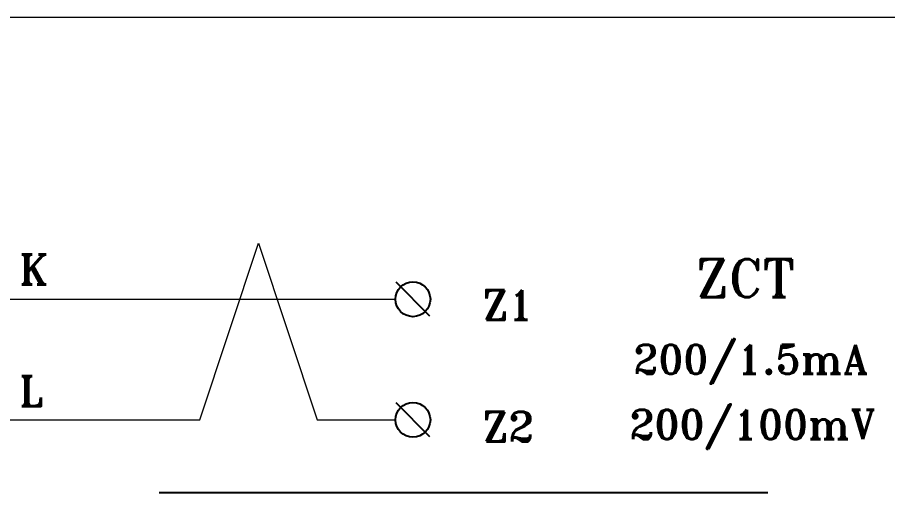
# Model space of a CAD drawing. Header units: millimetres. Extents: x 107 to 2900, y 85 to 3996.
# Drawn here: x 234.8 to 330.7, y 2326.9 to 2379.4 of the extents above; entities that cross this region are included whole.
import ezdxf

# ---------------------------------------------------------------- set-up
doc = ezdxf.new("R2010")
doc.units = ezdxf.units.MM
doc.layers.add('70', color=7, linetype='Continuous')
doc.styles.add('STYLE2', font='romant.shx')

# ---------------------------------------------------------------- blocks, each defined once
blk = doc.blocks.new('ㅡㄷㅅㄷㄱㄱ스')
at = {"color": 7, "linetype": 'Continuous'}
blk.add_line((9875.34, 3024.81), (10024.5, 3024.81), dxfattribs=at)

msp = doc.modelspace()

# ---------------------------------------------------------------- linework, layer by layer
at = {"color": 1, "lineweight": 15}
msp.add_line((437.681, 2379.361), (169.011, 2379.361), dxfattribs=at)
at = {"color": 0}
for p, q in [((280.229, 2346.386), (276.522, 2350.138)), ((280.229, 2333.077), (276.522, 2336.829))]:
    msp.add_line(p, q, dxfattribs=at)
at = {"color": 0, "lineweight": 15}
for p, q in [((222.59, 2348.262), (276.451, 2348.262)), ((222.59, 2334.953), (254.878, 2334.953)), ((267.838, 2334.953), (276.451, 2334.953))]:
    msp.add_line(p, q, dxfattribs=at)
at = {"color": 0}
for centre in [(278.376, 2348.262), (278.376, 2334.953)]:
    msp.add_circle(centre, 1.924, dxfattribs=at)
at = {"layer": '70', "lineweight": 15}
for p, q in [((254.878, 2334.953), (261.358, 2354.443)), ((261.358, 2354.443), (267.838, 2334.953))]:
    msp.add_line(p, q, dxfattribs=at)

# ---------------------------------------------------------------- block references
at = {"xscale": 0.45, "yscale": 0.45, "zscale": 0.45}
msp.add_blockref('ㅡㄷㅅㄷㄱㄱ스', (-4193.495, 965.763), dxfattribs=at)

# ---------------------------------------------------------------- texts
at = {"color": 0, "style": 'STYLE2'}
for s, height, p in [('K', 3.295, (234.967, 2349.906)), ('ZCT', 4.1743, (309.605, 2348.495)), ('Z1', 3.2947, (286.065, 2345.977)), ('200/1.5mA', 3.211, (302.69, 2340.023)), ('L', 3.295, (234.967, 2336.48)), ('200/100mV', 3.211, (302.262, 2332.837)), ('Z2', 3.2947, (286.065, 2332.551))]:
    msp.add_text(s, height=height, dxfattribs=at).set_placement(p)

doc.saveas('drawing.dxf')
